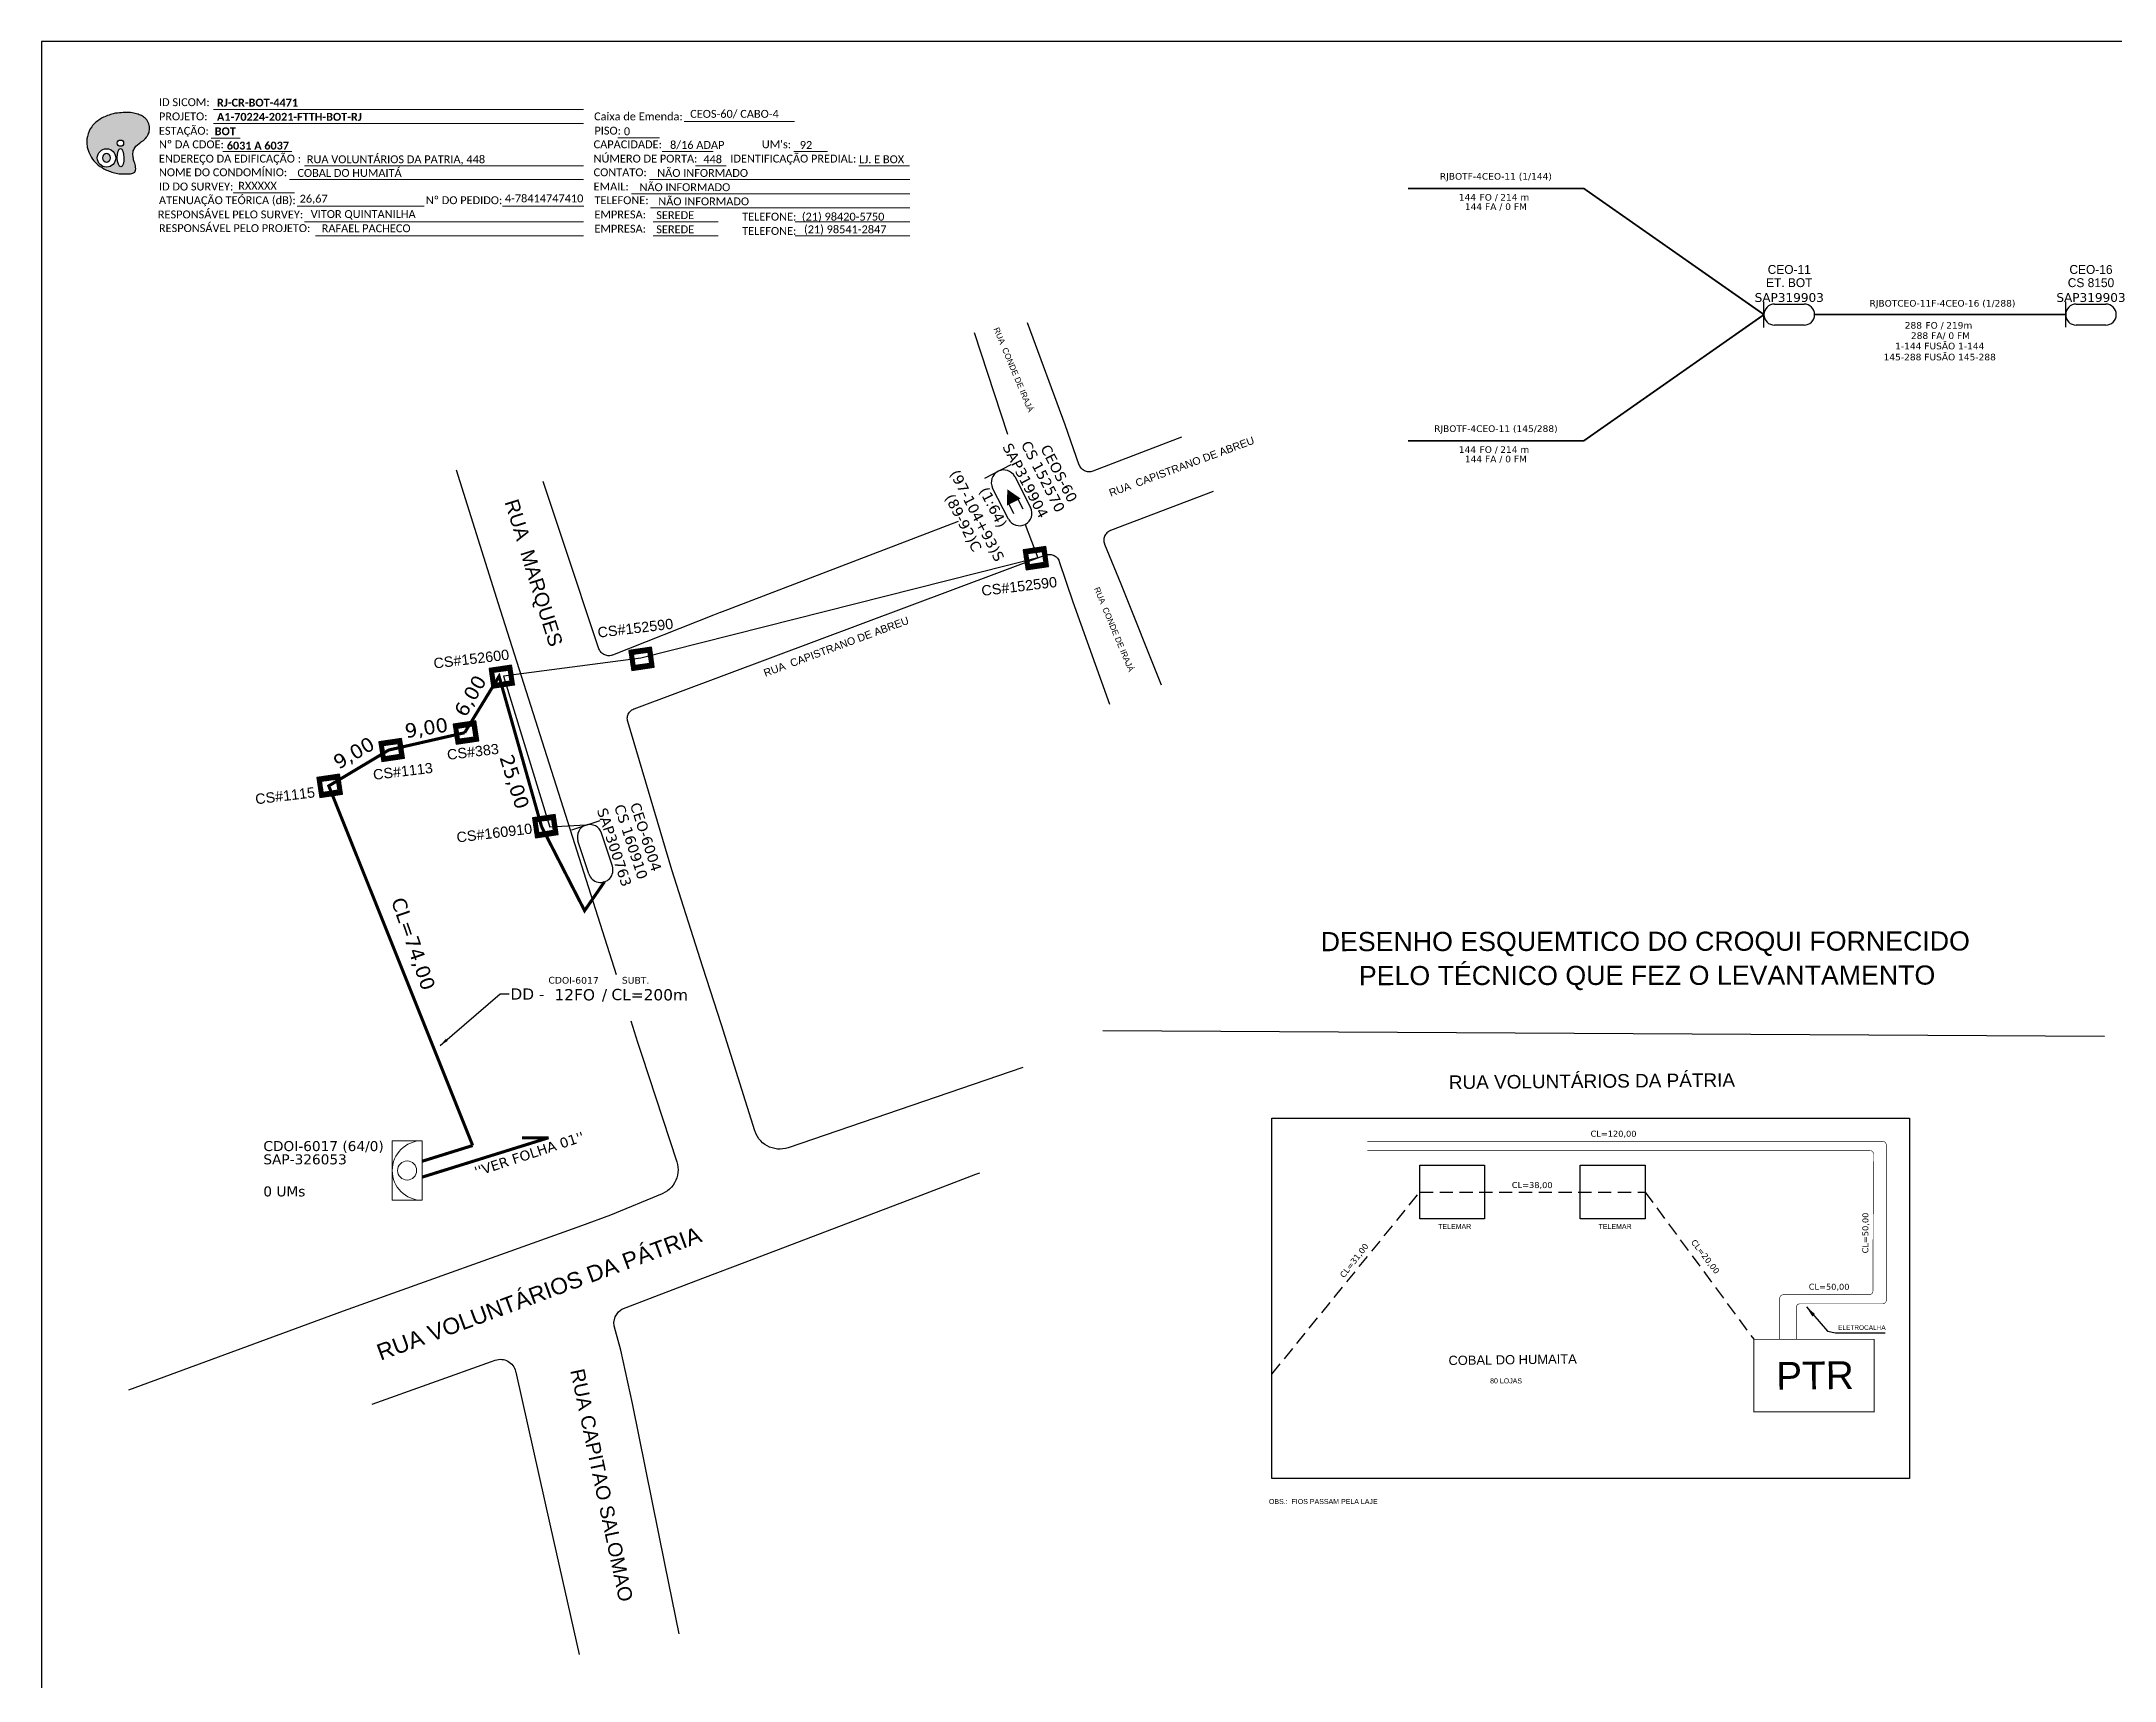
# Model space of a CAD drawing. Extents: x -4 to 1776, y 1 to 595.
# Drawn here: x -3.8 to 467.5, y 222.7 to 595.3 of the extents above; entities that cross this region are included whole.
import ezdxf
from ezdxf.enums import TextEntityAlignment as Align

# ---------------------------------------------------------------- set-up
doc = ezdxf.new("R2010")
doc.units = 0
for name, pattern in [('DASHED', [0.75, 0.5, -0.25]), ('DIVIDE', [1.25, 0.5, -0.25, 0, -0.25, 0, -0.25]), ('PHANTOM2', [1.25, 0.625, -0.125, 0.125, -0.125, 0.125, -0.125])]:
    doc.linetypes.add(name, pattern=pattern)
for name, color, linetype in [('10.1-Caixas Subterrâneas', 5, 'Continuous'), ('CAP a instalar', 1, 'Continuous'), ('CD a instalar', 1, 'Continuous'), ('CDO_INTERIOR', 1, 'Continuous'), ('CDO_PARDE', 1, 'Continuous'), ('celulas gpon', 7, 'Continuous'), ('CEO', 1, 'Continuous'), ('CEOS', 1, 'Continuous'), ('label_cabos', 7, 'Continuous'), ('Legenda', 1, 'Continuous'), ('QUADRA', 7, 'Continuous'), ('surveys legendas', 7, 'Continuous')]:
    doc.layers.add(name, color=color, linetype=linetype)
for name, color, linetype, lineweight in [('20.1-CDO_INTERIOR', 1, 'Continuous', 0), ('Segmento Logradouro Texto', 238, 'Continuous', 0), ('Texto_Cabos', 1, 'Continuous', 20)]:
    doc.layers.add(name, color=color, linetype=linetype, lineweight=lineweight)
doc.layers.add('DROP DE CLIENTE', color=140, linetype='Continuous', plot=False)
doc.layers.add('EXTRA', color=50, linetype='Continuous', plot=False)
doc.styles.add('ARIAL', font='arial.ttf')
doc.styles.add('DIGICADE', font='arial.ttf')
doc.styles.add('siredit', font='verdana.ttf')
doc.styles.add('Style-font000', font='font000.shx')
doc.styles.add('WMF-Calibri0', font='calibri.ttf')
doc.styles.add('WMF-Calibri1', font='calibrib.ttf')
doc.linetypes.add('FENCELINE1', pattern='A,0.25,-0.1,[133,ltypeshp.shx,S=0.1,R=0,X=-0.1,Y=0],-0.1,1', length=1.45)
doc.dimstyles.new('CC', dxfattribs={"dimtxt": 1, "dimasz": 2, "dimexe": 0.18, "dimexo": 0.0625, "dimgap": 0.09, "dimtad": 0, "dimdec": 0, "dimrnd": 1, "dimzin": 0, "dimdsep": 46, "dimtxsty": 'siredit', "dimblk": 'NONE', "dimcen": 0, "dimse1": 1, "dimse2": 1, "dimsd1": 1, "dimsd2": 1, "dimclrt": 7, "dimadec": 0, "dimazin": 0, "dimtfac": 1, "dimtdec": 0, "dimtofl": 0, "dimtmove": 0, "dimatfit": 3, "dimfxl": 0, "dimtolj": 1, "dimtzin": 0, "dimarcsym": 0})
doc.dimstyles.new('ISO-25', dxfattribs={"dimtxt": 2.5, "dimasz": 2.5, "dimexe": 1.25, "dimexo": 0.625, "dimtad": 1, "dimtxsty": 'Standard', "dimcen": 2.5, "dimadec": 0, "dimazin": 0, "dimtfac": 1, "dimtmove": 0, "dimatfit": 3, "dimfxl": 0, "dimarcsym": 0})

# ---------------------------------------------------------------- blocks, each defined once
blk = doc.blocks.new('OI')
h = blk.add_hatch(color=40)
edge = h.paths.add_edge_path()
edge.add_spline(control_points=[(4.35, -0.67), (3.92, -0.99), (3.26, -1.5), (2.81, -2.59), (2.9, -3.5), (3.06, -4.27), (3.31, -4.85), (3.37, -5.39), (3.4, -5.88), (3.2, -6.4), (2.54, -6.61), (1.65, -6.63), (0.55, -6.67), (-0.56, -6.42), (-1.61, -6.14), (-2.77, -5.61), (-3.92, -4.77), (-4.89, -3.7), (-5.34, -2.65), (-5.6, -1.94), (-5.85, -0.96), (-5.71, 0.47), (-5.1, 2.02), (-4.14, 3.02), (-3.3, 3.61), (-2.37, 4.16), (-1.36, 4.44), (-0.56, 4.7), (0.79, 4.85), (2.24, 4.97), (3.79, 4.57), (4.67, 4.21), (5.44, 3.65), (5.76, 2.99), (6.03, 2.21), (6.01, 1.46), (5.72, 0.64), (5.31, 0.08), (4.88, -0.38), (4.51, -0.55), (4.35, -0.67)], knot_values=[0, 0, 0, 0, 1.60434, 2.417191, 3.427595, 4.282808, 4.776746, 5.304182, 5.888771, 6.258406, 6.858137, 7.79129, 8.986195, 10.124242, 11.187857, 12.242908, 13.953784, 15.414161, 16.515391, 17.349188, 17.675853, 19.552021, 21.515531, 22.568638, 23.63245, 24.621084, 25.782718, 26.745347, 27.142653, 29.870543, 31.004649, 31.921532, 32.709589, 33.801391, 34.042471, 35.192333, 35.971461, 36.628871, 37.254359, 37.836911, 37.836911, 37.836911, 37.836911], degree=3, periodic=0)
h.paths.add_polyline_path([(1.13, -0.87, -1), (-0.04, -0.87, -1)], flags=16)
edge = h.paths.add_edge_path(flags=16)
edge.add_ellipse((0.56, -3.59), major_axis=(-0.02, 1.71), ratio=0.361305, start_angle=0, end_angle=360)
h.paths.add_polyline_path([(-0.36, -3.62, -1), (-3.8, -3.62, -1)], flags=16)
edge = h.paths.add_edge_path(flags=0)
edge.add_ellipse((-2.08, -3.62), major_axis=(0, 0.885), ratio=0.758294, start_angle=0, end_angle=360)
at = {"color": 40}
for centre, radius in [((-2.08, -3.62), 1.72), ((0.54, -0.87), 0.587)]:
    blk.add_circle(centre, radius, dxfattribs=at)
blk.add_ellipse((-2.08, -3.62), major_axis=(0, 0.885), ratio=0.758294, start_param=-3.141592653589792, end_param=3.141592653589792, dxfattribs=at)
blk.add_ellipse((0.56, -3.59), major_axis=(-0.02, 1.71), ratio=0.361305, dxfattribs=at)
at = {"color": 40, "start_tangent": (-0.800898, -0.598801), "end_tangent": (-0.800898, -0.598801)}
blk.add_spline([(4.35, -0.67), (3.2, -1.78), (2.9, -2.54), (2.92, -3.55), (3.12, -4.38), (3.28, -4.85), (3.37, -5.37), (3.35, -5.95), (3.2, -6.29), (2.66, -6.55), (1.73, -6.63), (0.54, -6.62), (-0.58, -6.41), (-1.6, -6.11), (-2.56, -5.67), (-3.95, -4.67), (-4.89, -3.56), (-5.37, -2.56), (-5.64, -1.78), (-5.72, -1.46), (-5.63, 0.42), (-4.84, 2.22), (-4.13, 2.99), (-3.27, 3.62), (-2.4, 4.09), (-1.3, 4.47), (-0.37, 4.72), (0.02, 4.77), (2.75, 4.8), (3.85, 4.53), (4.69, 4.16), (5.31, 3.68), (5.85, 2.73), (5.93, 2.5), (5.94, 1.35), (5.67, 0.62), (5.29, 0.08), (4.84, -0.36), (4.35, -0.67)], degree=3, dxfattribs=at)
blk = doc.blocks.new('_None')
blk = doc.blocks.new('LEGENDA DOS CABOS')
at = {"layer": 'label_cabos', "color": 0, "style": 'siredit'}
for tag, p in [('ID', (4.24, 1.63)), ('XX', (14.31, 1.67)), ('TIPO_CABO', (2.74, 0.52)), ('CABO', (6.16, 0.47)), ('/', (9.19, 0.47)), ('METROS', (14.36, 0.47))]:
    blk.add_attdef(tag, text='', height=1, rotation=359.69, dxfattribs=at).set_placement(p, align=Align.MIDDLE_CENTER)
blk = doc.blocks.new('*X8')
at = {"color": 0, "linetype": 'Continuous'}
for p, q in [((-1.25, 0.34099), (-0.49099, 1.1)), ((-1.25, 0.517767), (-0.667767, 1.1)), ((-1.25, 0.694544), (-0.844544, 1.1)), ((-1.25, 0.87132), (-1.02132, 1.1)), ((-1.25, 1.048097), (-1.198097, 1.1)), ((-1.25, 0.164214), (-0.8035, 0.610714)), ((-1.25, -0.012563), (-0.8035, 0.433937)), ((-1.25, -0.18934), (-0.8035, 0.25716)), ((-1.25, -0.366117), (-0.8035, 0.080383)), ((-0.789214, 0.625), (-0.314214, 1.1)), ((-0.612437, 0.625), (-0.137437, 1.1)), ((-0.43566, 0.625), (0.03934, 1.1)), ((-0.258883, 0.625), (0.216117, 1.1)), ((-0.082107, 0.625), (0.392893, 1.1)), ((0.09467, 0.625), (0.56967, 1.1)), ((0.271447, 0.625), (0.746447, 1.1)), ((0.448223, 0.625), (0.923223, 1.1)), ((0.625, 0.625), (1.1, 1.1)), ((0.801777, 0.625), (1.25, 1.073223)), ((0.8035, 0.449947), (1.25, 0.896447)), ((0.8035, 0.27317), (1.25, 0.71967)), ((0.8035, 0.096393), (1.25, 0.542893)), ((0.8035, -0.080383), (1.25, 0.366117)), ((0.8035, -0.25716), (1.25, 0.18934)), ((0.8035, -0.433937), (1.25, 0.012563)), ((-1.25, -0.542893), (-0.8035, -0.096393)), ((-1.25, -0.71967), (-0.8035, -0.27317)), ((-1.25, -0.896447), (-0.8035, -0.449947)), ((-1.25, -1.073223), (-0.801777, -0.625)), ((-1.1, -1.1), (-0.625, -0.625)), ((-0.923223, -1.1), (-0.448223, -0.625)), ((-0.746447, -1.1), (-0.271447, -0.625)), ((-0.56967, -1.1), (-0.09467, -0.625)), ((-0.392893, -1.1), (0.082107, -0.625)), ((-0.216117, -1.1), (0.258883, -0.625)), ((-0.03934, -1.1), (0.43566, -0.625)), ((0.137437, -1.1), (0.612437, -0.625)), ((0.314214, -1.1), (0.789214, -0.625)), ((0.49099, -1.1), (1.25, -0.34099)), ((0.667767, -1.1), (1.25, -0.517767)), ((0.8035, -0.610714), (1.25, -0.164214)), ((0.844544, -1.1), (1.25, -0.694544)), ((1.02132, -1.1), (1.25, -0.87132)), ((1.198097, -1.1), (1.25, -1.048097))]:
    blk.add_line(p, q, dxfattribs=at)
blk = doc.blocks.new('MANHOLE_MQ')
at = {"color": 0, "linetype": 'Continuous'}
for p, q in [((0.0000062, 0.0000057), (-0.0000063, 0.0000057)), ((-0.0000063, 0.0000057), (-0.0000063, -0.0000053)), ((-0.000004, 0.0000033), (0.000004, 0.0000033)), ((-0.000004, -0.0000029), (-0.000004, 0.0000033)), ((0.000004, 0.0000033), (0.000004, -0.0000029)), ((0.0000062, -0.0000053), (0.0000062, 0.0000057)), ((-0.0000063, -0.0000053), (0.0000062, -0.0000053)), ((0.000004, -0.0000029), (-0.000004, -0.0000029)), ((0.000004, -0.0000029), (0.000004, -0.0000029))]:
    blk.add_line(p, q, dxfattribs=at)
at = {"color": 0, "linetype": 'Continuous', "xscale": 5e-06, "yscale": 5e-06, "zscale": 1e-05}
blk.add_blockref('*X8', (0, 0.0000002), dxfattribs=at)
blk = doc.blocks.new('ceo')
at = {"layer": 'CEO', "color": 7}
for p, q in [((0.094, 0.094), (0.359, 0.094)), ((0.359, -0.094), (0.094, -0.094))]:
    blk.add_line(p, q, dxfattribs=at)
blk.add_lwpolyline([(0, -0.114), (0, 0.114)], dxfattribs=at)
for centre, start, end in [((0.094, 0), 90, 270), ((0.359, 0), 270, 90)]:
    blk.add_arc(centre, 0.0942, start, end, dxfattribs=at)
for tag, height, style, p in [('NOME?', 0.0798, 'Style-font000', (0.226, 0.404)), ('LOCAL?', 0.0798, 'Style-font000', (0.226, 0.286)), ('TIPO?', 0.0787, 'siredit', (0.226, 0.153))]:
    blk.add_attdef(tag, text='', height=height, dxfattribs=dict(at, style=style)).set_placement(p, align=Align.MIDDLE_CENTER)
at = {"layer": 'CEO', "color": 7, "style": 'siredit', "flags": 1}
blk.add_attdef('ID', text='', height=0.0472, dxfattribs=at).set_placement((0.226, 0.483), align=Align.MIDDLE_CENTER)
at = {"layer": 'CEO', "color": 7, "style": 'Style-font000', "flags": 1}
blk.add_attdef('FIBRAS_RESERVA', text='', height=0.0798, dxfattribs=at).set_placement((0.226, -0.156), align=Align.TOP_CENTER)
blk = doc.blocks.new('Cabos_2')
at = {"layer": 'Texto_Cabos', "color": 7, "style": 'siredit'}
blk.add_text('FO /', height=1.5, dxfattribs=at).set_placement((0.44, -2), align=Align.MIDDLE_RIGHT)
for tag, p in [('N_CABOS', (0, 2.76)), ('FA/FM', (0, -4.14))]:
    blk.add_attdef(tag, text='', height=1.5, dxfattribs=at).set_placement(p, align=Align.MIDDLE_CENTER)
blk.add_attdef('FIBRAS', text='', height=1.5, dxfattribs=at).set_placement((-4.5, -2), align=Align.MIDDLE_RIGHT)
blk.add_attdef('METROS', text='', height=1.5, dxfattribs=at).set_placement((1, -2), align=Align.MIDDLE_LEFT)
blk.add_attdef('FUSÃO_001', (-0.47, -7.43), '', height=1.5, dxfattribs=at)

msp = doc.modelspace()

# ---------------------------------------------------------------- linework, layer by layer
for p, q in [((837.17, 595.26), (-3.83, 595.26)), ((-3.83, 595.26), (-3.83, 1.26))]:
    msp.add_line(p, q)
at = {"color": 7, "lineweight": 0}
for points in [[(35.28, 579.81), (119.43, 579.81)], [(35.28, 576.58), (119.43, 576.58)], [(142.27, 577.07), (167.4, 577.07)], [(34.76, 573.3), (41.31, 573.3)], [(127.22, 573.34), (136.71, 573.34)], [(37.42, 570.23), (53.09, 570.23)], [(55.99, 566.99), (119.43, 566.99)], [(137.27, 570.23), (148.89, 570.23)], [(144.86, 566.99), (151.8, 566.99)], [(167.22, 570.23), (174.88, 570.23)], [(182.03, 566.99), (193.54, 566.99)], [(52.58, 563.88), (119.43, 563.88)], [(134.39, 563.88), (193.56, 563.88)], [(39.74, 560.82), (53.69, 560.82)], [(54.28, 557.85), (83.14, 557.85)], [(101.02, 557.85), (119.45, 557.85)], [(130.35, 560.64), (193.56, 560.64)], [(134.64, 557.41), (193.56, 557.41)], [(55.99, 554.29), (119.43, 554.29)], [(135.24, 554.29), (150.04, 554.29)], [(167.49, 554.29), (193.56, 554.29)], [(58.48, 551.06), (119.43, 551.06)], [(135.24, 551.06), (150.04, 551.06)], [(167.52, 551.06), (193.56, 551.06)]]:
    msp.add_lwpolyline(points, dxfattribs=at)
at = {"linetype": 'DASHED', "ltscale": 6, "const_width": 0.127}
for points in [[(415.6, 335.11), (415.6, 344.4, 0.414214), (414.75, 345.24), (297.62, 345.24)], [(412.55, 311.95), (412.68, 342.33, 0.414214), (411.84, 343.18), (297.62, 343.18)], [(391.36, 300.25), (391.36, 309.54, -0.414214), (392.2, 310.39), (411.71, 310.39, 0.414214), (412.55, 311.23), (412.55, 312.66)]]:
    msp.add_lwpolyline(points, format="xyb", dxfattribs=at)
at = {"linetype": 'DASHED', "ltscale": 6}
msp.add_lwpolyline([(395.13, 300.25, 0.127, 0.127, 0), (395.13, 307.48, 0.127, 0.127, -0.414214), (395.97, 308.32, 0.127, 0.127, 0), (414.75, 308.32, 0.127, 0.127, 0.414214), (415.6, 309.17, 0.127, 0.127, 0), (415.6, 335.11, 0, 0, 0)], format="xyseb", dxfattribs=at)
msp.add_lwpolyline([(275.9, 292.33), (309.57, 333.73), (360.74, 333.73), (385.46, 300.25)], dxfattribs=at)
at = {"color": 7, "linetype": 'PHANTOM2', "ltscale": 8, "const_width": 0.211}
msp.add_lwpolyline([(385.46, 300.25), (412.83, 300.25), (412.83, 283.79), (385.46, 283.79)], close=True, dxfattribs=at)
at = {"layer": '20.1-CDO_INTERIOR', "color": 5, "lineweight": 18}
msp.add_lwpolyline([(75.92, 345.39), (75.91, 331.85), (82.69, 331.85), (82.69, 345.39)], close=True, dxfattribs=at)
msp.add_circle((79.3, 338.62), 2.17, dxfattribs=at)
msp.add_arc((82.69, 338.62), 6.77, 89.9724, 269.9724, dxfattribs=at)
at = {"layer": 'CAP a instalar', "color": 5, "linetype": 'Continuous', "ltscale": 5}
for p, q in [((219.85, 485.49), (222.7, 477.86)), ((222.7, 477.86), (132.47, 455.05)), ((132.47, 455.05), (101.23, 450.98)), ((101.23, 450.98), (111.75, 416.63)), ((119.92, 417.12), (111.75, 416.63))]:
    msp.add_line(p, q, dxfattribs=at)
at = {"layer": 'CAP a instalar', "color": 7, "linetype": 'Continuous', "ltscale": 5}
msp.add_line((111.75, 416.63), (111.75, 416.63), dxfattribs=at)
at = {"layer": 'CAP a instalar', "color": 5, "linetype": 'FENCELINE1', "ltscale": 7, "const_width": 0.702}
for points in [[(109.86, 416.8), (100.21, 450.96), (92.38, 438.13)], [(92.38, 438.13), (75.15, 434.2), (61.49, 426.04), (94.21, 344.3)], [(124.16, 404.23), (119.65, 397.68), (109.86, 416.8), (109.86, 416.8)], [(94.21, 344.3), (82.69, 340.71)]]:
    msp.add_lwpolyline(points, dxfattribs=at)
at = {"layer": 'CAP a instalar', "color": 1, "linetype": 'FENCELINE1', "ltscale": 7, "const_width": 0.702}
for points in [[(82.69, 337.1), (111.47, 346.07)], [(111.47, 346.07), (105.4, 346.05)]]:
    msp.add_lwpolyline(points, dxfattribs=at)
at = {"layer": 'CD a instalar', "color": 0, "linetype": 'Continuous', "const_width": 0.4}
for points in [[(387.79, 533.17), (346.83, 561.84), (306.83, 561.84)], [(387.79, 533.17), (346.83, 504.49), (306.83, 504.49)], [(399.29, 533.17), (456.38, 533.17)]]:
    msp.add_lwpolyline(points, dxfattribs=at)
at = {"layer": 'CEO', "color": 0}
for p, q in [((458.77, 535.56), (465.48, 535.56)), ((465.48, 530.77), (458.77, 530.77))]:
    msp.add_line(p, q, dxfattribs=at)
at = {"layer": 'CEO', "color": 5}
for p, q in [((125.97, 407.79), (123.51, 415.32)), ((120.6, 406.04), (118.14, 413.57))]:
    msp.add_line(p, q, dxfattribs=at)
at = {"layer": 'CEO', "color": 0}
msp.add_lwpolyline([(456.38, 530.28), (456.38, 536.05)], dxfattribs=at)
at = {"layer": 'CEO', "color": 5}
msp.add_lwpolyline([(116.72, 416.07), (123.19, 418.19)], dxfattribs=at)
at = {"layer": 'CEO', "color": 0}
for centre, start, end in [((458.77, 533.17), 90, 270), ((465.48, 533.17), 270, 90)]:
    msp.add_arc(centre, 2.39, start, end, dxfattribs=at)
at = {"layer": 'CEO', "color": 5}
for centre, start, end in [((120.83, 414.44), 18.0785, 198.0785), ((123.29, 406.91), 198.0785, 18.0785)]:
    msp.add_arc(centre, 2.82, start, end, dxfattribs=at)
at = {"layer": 'CEOS', "color": 5}
for p, q in [((217.44, 496.34), (221.06, 489.29)), ((216.04, 486.71), (212.42, 493.75))]:
    msp.add_line(p, q, dxfattribs=at)
for points in [[(210.61, 496), (216.66, 499.11)], [(218.17, 491.2), (219.27, 489.06)], [(216.08, 490.13), (217.18, 487.99)]]:
    msp.add_lwpolyline(points, dxfattribs=at)
msp.add_lwpolyline([(215.74, 493.47, 0, 3.49, 0), (217.24, 490.56, 3.49, 3.49, 0)], format="xyseb", dxfattribs=at)
for centre, start, end in [((214.93, 495.04), 27.2318, 207.2318), ((218.55, 488), 207.2318, 27.2318)]:
    msp.add_arc(centre, 2.82, start, end, dxfattribs=at)
at = {"layer": 'DROP DE CLIENTE', "color": 7}
msp.add_lwpolyline([(237.51, 370.48), (465.2, 369.17)], dxfattribs=at)
msp.add_lwpolyline([(420.9, 268.6), (275.9, 268.6), (275.9, 350.49), (420.9, 350.49)], close=True, dxfattribs=at)
at = {"layer": 'DROP DE CLIENTE', "color": 5}
for points in [[(309.57, 339.81), (324.27, 339.81), (324.27, 327.64), (309.57, 327.64)], [(346.03, 339.81), (360.74, 339.81), (360.74, 327.64), (346.03, 327.64)]]:
    msp.add_lwpolyline(points, close=True, dxfattribs=at)
at = {"layer": 'QUADRA', "color": 4}
for p, q in [((208.24, 529.07), (215.81, 506.03)), ((114.9, 481.14), (110.2, 495.22)), ((204.57, 486.18), (150.52, 465.45)), ((122.92, 457.23), (114.9, 481.14)), ((148.92, 464.82), (126.02, 455.78)), ((150.5, 465.45), (148.92, 464.82)), ((150.52, 465.45), (150.5, 465.45)), ((123.02, 457), (122.92, 457.23)), ((123.12, 456.78), (123.02, 457)), ((123.26, 456.57), (123.12, 456.78)), ((123.42, 456.38), (123.26, 456.57)), ((123.59, 456.21), (123.42, 456.38)), ((123.79, 456.05), (123.59, 456.21)), ((124, 455.92), (123.79, 456.05)), ((124.22, 455.82), (124, 455.92)), ((124.46, 455.73), (124.22, 455.82)), ((124.69, 455.66), (124.46, 455.73)), ((124.94, 455.63), (124.69, 455.66)), ((125.18, 455.62), (124.94, 455.63)), ((125.42, 455.64), (125.18, 455.62)), ((125.67, 455.68), (125.42, 455.64)), ((125.91, 455.75), (125.67, 455.68)), ((126.02, 455.78), (125.91, 455.75))]:
    msp.add_line(p, q, dxfattribs=at)
for points in [[(255.32, 505.35), (235.19, 497.56), (234.95, 497.49), (234.72, 497.44), (234.47, 497.41), (234.22, 497.41), (233.97, 497.43), (233.74, 497.49), (233.5, 497.55), (233.27, 497.66), (233.06, 497.79), (232.86, 497.93), (232.68, 498.09), (232.51, 498.28), (232.37, 498.47), (232.23, 498.69), (232.14, 498.92), (232.11, 498.98), (228.89, 508.13), (220.33, 531.33)], [(90.48, 497.88), (100, 467.5), (126.8, 383.17)], [(262.55, 492.96), (239.21, 484.08), (238.99, 483.97), (238.78, 483.85), (238.58, 483.71), (238.39, 483.54), (238.22, 483.36), (238.08, 483.16), (237.95, 482.95), (237.85, 482.73), (237.78, 482.49), (237.72, 482.25), (237.7, 482.01), (237.7, 481.76), (237.73, 481.51), (237.77, 481.27), (237.85, 481.03), (237.87, 480.97), (241.6, 472.01), (250.76, 449.04)], [(146.56, 384.86), (139.51, 406.95), (129.46, 440.68), (129.4, 440.91), (129.38, 441.16), (129.36, 441.41), (129.39, 441.66), (129.42, 441.89), (129.49, 442.13), (129.59, 442.36), (129.71, 442.58), (129.85, 442.79), (130.01, 442.97), (130.19, 443.14), (130.38, 443.3), (130.59, 443.43), (130.82, 443.53), (130.9, 443.56), (224.51, 478.53), (224.75, 478.6), (224.98, 478.65), (225.23, 478.67), (225.48, 478.67), (225.73, 478.65), (225.96, 478.59), (226.2, 478.52), (226.42, 478.41), (226.63, 478.28), (226.84, 478.14), (227.01, 477.98), (227.18, 477.79), (227.32, 477.59), (227.45, 477.38), (227.54, 477.14), (227.57, 477.08), (230.68, 467.89), (238.98, 444.59)], [(150.75, 371.72), (146.56, 384.86)], [(130.14, 372.65), (131.69, 367.79), (132.59, 365.03), (140.61, 340.62), (140.76, 340.02), (140.87, 339.41), (140.91, 338.79), (140.87, 338.18), (140.78, 337.57), (140.62, 336.98), (140.4, 336.4), (140.11, 335.84), (139.78, 335.32), (139.39, 334.84), (138.96, 334.4), (138.49, 334.01), (137.97, 333.67), (137.41, 333.39), (137.27, 333.33), (125.52, 328.43), (118.92, 326.04)], [(219.25, 362.01), (165.92, 343.8), (165.32, 343.63), (164.72, 343.52), (164.1, 343.48), (163.48, 343.5), (162.88, 343.6), (162.28, 343.75), (161.7, 343.96), (161.14, 344.23), (160.61, 344.56), (160.13, 344.94), (159.69, 345.37), (159.29, 345.85), (158.95, 346.36), (158.66, 346.9), (158.43, 347.48), (158.39, 347.6), (150.75, 371.72)], [(141.15, 233.31), (138, 248.93), (130.53, 285.67), (127.88, 297.77), (126.64, 302.14), (126.41, 303.28), (126.32, 304.1), (126.59, 305.39), (127.37, 306.5), (128.1, 307.12), (135.65, 309.95), (146.52, 314.13), (156.17, 317.8), (170.1, 323.11), (183.82, 328.29), (195.15, 332.63), (208.61, 337.77), (209.49, 338.1)], [(118.92, 326.04), (64.74, 306.61)], [(64.74, 306.61), (15.93, 288.69)], [(71.35, 285.54), (98.5, 295.22), (99.35, 295.52), (99.7, 295.62), (100.07, 295.68), (100.43, 295.71), (100.81, 295.69), (101.18, 295.65), (101.53, 295.55), (101.88, 295.43), (102.21, 295.27), (102.53, 295.07), (102.82, 294.84), (103.09, 294.59), (103.32, 294.3), (103.54, 294), (103.71, 293.66), (103.84, 293.32), (103.95, 292.97), (103.95, 292.96), (104, 292.77), (111.91, 257.52), (118.41, 228.62)]]:
    msp.add_lwpolyline(points, dxfattribs=at)

# ---------------------------------------------------------------- block references
at = {"color": 7, "xscale": 1.213923925163967, "yscale": 1.213923925163967, "zscale": 1.213923925163967, "rotation": 0.1532896023949059}
msp.add_blockref('OI', (13.47, 573.2), dxfattribs=at)
at = {"layer": '10.1-Caixas Subterrâneas', "color": 30, "xscale": 415851.8675817341, "yscale": 415851.8675817341, "zscale": 415851.8675817341, "rotation": 188.4203715481282}
for p in [(222.21, 477.91), (132.56, 455), (100.8, 450.95), (92.63, 438.25), (75.73, 434.28), (61.67, 426.15), (110.67, 416.99)]:
    msp.add_blockref('MANHOLE_MQ', p, dxfattribs=at)
at = {"layer": 'CDO_PARDE', "color": 0, "linetype": 'DIVIDE'}
ref = msp.add_blockref('Cabos_2', (326.83, 561.84), dxfattribs=at)
ref.add_attrib('N_CABOS', 'RJBOTF-4CEO-11 (1/144)', dxfattribs={"layer": 'Texto_Cabos', "color": 7, "height": 1.5, "style": 'siredit'}).set_placement((326.83, 564.6), align=Align.MIDDLE_CENTER)
ref.add_attrib('FA/FM', '144 FA / 0 FM', dxfattribs={"layer": 'Texto_Cabos', "color": 7, "height": 1.5, "style": 'siredit'}).set_placement((326.83, 557.71), align=Align.MIDDLE_CENTER)
ref.add_attrib('FIBRAS', '144', dxfattribs={"layer": 'Texto_Cabos', "color": 7, "height": 1.5, "style": 'siredit'}).set_placement((322.33, 559.84), align=Align.MIDDLE_RIGHT)
ref.add_attrib('METROS', '214 m', dxfattribs={"layer": 'Texto_Cabos', "color": 7, "height": 1.5, "style": 'siredit'}).set_placement((327.83, 559.84), align=Align.MIDDLE_LEFT)
ref = msp.add_blockref('Cabos_2', (326.83, 504.49), dxfattribs=at)
ref.add_attrib('N_CABOS', 'RJBOTF-4CEO-11 (145/288)', dxfattribs={"layer": 'Texto_Cabos', "color": 7, "height": 1.5, "style": 'siredit'}).set_placement((326.83, 507.25), align=Align.MIDDLE_CENTER)
ref.add_attrib('FA/FM', '144 FA / 0 FM', dxfattribs={"layer": 'Texto_Cabos', "color": 7, "height": 1.5, "style": 'siredit'}).set_placement((326.83, 500.35), align=Align.MIDDLE_CENTER)
ref.add_attrib('FIBRAS', '144', dxfattribs={"layer": 'Texto_Cabos', "color": 7, "height": 1.5, "style": 'siredit'}).set_placement((322.33, 502.49), align=Align.MIDDLE_RIGHT)
ref.add_attrib('METROS', '214 m', dxfattribs={"layer": 'Texto_Cabos', "color": 7, "height": 1.5, "style": 'siredit'}).set_placement((327.83, 502.49), align=Align.MIDDLE_LEFT)
at = {"layer": 'CEO', "color": 0, "xscale": 25.39999999999998, "yscale": 25.40000000000001, "zscale": 25.4}
msp.add_blockref('ceo', (387.79, 533.17), dxfattribs=at).add_auto_attribs({'NOME?': 'CEO-11', 'LOCAL?': 'ET. BOT', 'TIPO?': 'SAP319903'})
at = {"layer": 'label_cabos', "color": 0}
ref = msp.add_blockref('LEGENDA DOS CABOS', (102.47, 378.75), dxfattribs=dict(at, xscale=3.187282480928615, yscale=3.187282480928618, zscale=3.187282480928618))
ref.add_attrib('ID', 'CDOI-6017', dxfattribs={"layer": 'EXTRA', "height": 1.53, "rotation": 359.69, "style": 'siredit'}).set_placement((117.14, 381.85), align=Align.MIDDLE_CENTER)
ref.add_attrib('CABO', '12FO', dxfattribs={"layer": 'Legenda', "color": 7, "height": 2.55, "rotation": 359.69, "style": 'siredit'}).set_placement((117.41, 378.58), align=Align.MIDDLE_CENTER)
ref.add_attrib('METROS', 'CL=200m', dxfattribs={"layer": 'Legenda', "color": 7, "height": 2.55, "rotation": 359.69, "style": 'siredit'}).set_placement((134.45, 378.58), align=Align.MIDDLE_CENTER)
ref.add_attrib('XX', 'SUBT.', dxfattribs={"layer": 'EXTRA', "height": 1.53, "rotation": 359.69, "style": 'siredit'}).set_placement((131.25, 381.85), align=Align.MIDDLE_CENTER)
ref.add_attrib('/', '/', dxfattribs={"layer": 'Legenda', "color": 7, "height": 2.55, "rotation": 359.69, "style": 'siredit'}).set_placement((124.17, 378.58), align=Align.MIDDLE_CENTER)
ref.add_attrib('TIPO_CABO', 'DD -', dxfattribs={"layer": 'Legenda', "color": 7, "height": 2.55, "rotation": 359.69, "style": 'siredit'}).set_placement((106.66, 378.73), align=Align.MIDDLE_CENTER)

# ---------------------------------------------------------------- texts
at = {"color": 7, "lineweight": 0, "style": 'WMF-Calibri0'}
for s, height, p in [('ID SICOM:', 1.793, (22.88, 580.56)), ('PROJETO:', 1.793, (22.88, 577.33)), ('ESTAÇÃO:', 1.793, (22.88, 574.05)), ('Caixa de Emenda:', 1.7927, (121.81, 577.33)), ('PISO:', 1.793, (121.88, 574.09)), ('Nº DA CDOE:', 1.7927, (22.88, 570.98)), ('CAPACIDADE:', 1.7927, (121.7, 570.98)), ("UM's:", 1.793, (159.95, 570.98)), ('ENDEREÇO DA EDIFICAÇÃO :', 1.7927, (22.88, 567.74)), ('NOME DO CONDOMÍNIO:', 1.7927, (22.88, 564.63)), ('CONTATO:', 1.793, (121.7, 564.63)), ('NÚMERO DE PORTA:', 1.7927, (121.7, 567.74)), ('IDENTIFICAÇÃO PREDIAL:', 1.7927, (152.78, 567.74)), ('ID DO SURVEY:', 1.7927, (22.88, 561.39)), ('EMAIL:', 1.793, (121.7, 561.39)), ('RESPONSÁVEL PELO SURVEY:', 1.7927, (22.63, 555.04)), ('ATENUAÇÃO TEÓRICA (dB):', 1.7927, (22.88, 558.28)), ('Nº DO PEDIDO:', 1.7927, (83.56, 558.28)), ('TELEFONE:', 1.793, (121.88, 558.28)), ('EMPRESA:', 1.793, (121.88, 555.04)), ('TELEFONE:  (21) 98420-5750', 1.7927, (155.47, 554.54)), ('RESPONSÁVEL PELO PROJETO:', 1.7927, (22.88, 551.93)), ('EMPRESA:', 1.793, (121.88, 551.8)), ('TELEFONE:', 1.793, (155.47, 551.3))]:
    msp.add_text(s, height=height, dxfattribs=at).set_placement(p)
at = {"color": 7}
for s, height, style, p in [('RJ-CR-BOT-4471', 1.7927, 'WMF-Calibri1', (36.07, 580.46)), ('CEOS-60/ CABO-4', 1.7927, 'WMF-Calibri0', (143.66, 577.91)), ('BOT', 1.793, 'WMF-Calibri1', (35.56, 573.95)), ('A1-70224-2021-FTTH-BOT-RJ', 1.7927, 'WMF-Calibri1', (36.07, 577.23)), ('0', 1.79, 'WMF-Calibri0', (128.58, 573.94)), (' 8/16 ADAP', 1.793, 'WMF-Calibri0', (138.45, 570.85)), ('92', 1.793, 'WMF-Calibri0', (168.57, 570.83)), ('COBAL DO HUMAITÁ', 1.7927, 'WMF-Calibri0', (54.36, 564.48)), ('RUA VOLUNTÁRIOS DA PATRIA, 448', 1.7927, 'WMF-Calibri0', (56.5, 567.58)), ('NÃO INFORMADO', 1.7927, 'WMF-Calibri0', (136.17, 564.48)), ('448', 1.793, 'WMF-Calibri0', (146.64, 567.59)), ('LJ. E BOX', 1.793, 'WMF-Calibri0', (182.08, 567.59)), ('RXXXXX', 1.793, 'WMF-Calibri0', (40.9, 561.56)), ('NÃO INFORMADO', 1.7927, 'WMF-Calibri0', (132.13, 561.24)), ('26,67', 1.793, 'WMF-Calibri0', (54.87, 558.62)), ('VITOR QUINTANILHA', 1.7927, 'WMF-Calibri0', (57.39, 555.13)), ('4-78414747410', 1.7927, 'WMF-Calibri0', (101.52, 558.69)), ('SEREDE', 1.793, 'WMF-Calibri0', (135.95, 554.89)), ('NÃO INFORMADO', 1.7927, 'WMF-Calibri0', (136.41, 558.01)), ('RAFAEL PACHECO', 1.7927, 'WMF-Calibri0', (59.88, 551.9)), ('SEREDE', 1.793, 'WMF-Calibri0', (135.95, 551.66)), ('(21) 98541-2847', 1.7927, 'WMF-Calibri0', (169.53, 551.66))]:
    msp.add_text(s, height=height, dxfattribs=dict(at, style=style)).set_placement(p)
at = {"color": 7, "style": 'WMF-Calibri1'}
msp.add_text('6031 A 6037', height=1.7927, dxfattribs=at).set_placement((45.38, 570.69), align=Align.CENTER)
at = {"color": 0, "insert": (404.64, 302.37), "char_height": 1.0553, "attachment_point": 7, "style": 'ARIAL'}
msp.add_mtext('ELETROCALHA\\P', dxfattribs=at)
at = {"layer": '10.1-Caixas Subterrâneas', "color": 30, "style": 'ARIAL'}
for s, p in [('CS#152590', (210.01, 469.21)), ('CS#152590', (122.75, 459.72)), ('CS#152600', (85.45, 452.71)), ('CS#383', (88.53, 431.94)), ('CS#1113', (71.71, 427.4)), ('CS#1115', (44.92, 421.84)), ('CS#160910', (90.68, 413.16))]:
    msp.add_text(s, height=2.343, rotation=6.8605, dxfattribs=at).set_placement(p)
at = {"layer": 'CDO_INTERIOR', "color": 5, "linetype": 'Continuous', "style": 'siredit'}
for s, height, p in [('CDOI-6017 (64/0)', 2.2673, (46.62, 344.18)), ('SAP-326053', 2.267, (46.62, 341.16)), ('0 UMs', 2.267, (46.61, 333.87))]:
    msp.add_text(s, height=height, rotation=359.9724, dxfattribs=at).set_placement(p, align=Align.MIDDLE_LEFT)
at = {"layer": 'CDO_INTERIOR', "color": 1, "linetype": 'Continuous', "style": 'siredit'}
msp.add_text("''VER FOLHA 01''", height=2.2673, rotation=18.2881, dxfattribs=at).set_placement((94.71, 338.28), align=Align.MIDDLE_LEFT)
at = {"layer": 'celulas gpon', "color": 3, "style": 'siredit'}
for s, height, rotation, p in [('6,00', 3.226, 60.2927, (92.6, 441.45)), ('9,00', 3.226, 8.9867, (79.06, 436.9)), ('9,00', 3.226, 29.9741, (63.72, 429.71)), ('25,00', 3.226, 287.8026, (100.25, 432.53)), ('CL=74,00', 3.226, 289.074, (75.62, 400)), ('CL=120,00', 1.362, 359.7621, (348.35, 346.32)), ('CL=38,00', 1.362, 359.7621, (330.46, 334.65)), ('CL=50,00', 1.362, 89.7621, (411.49, 319.78)), ('CL=50,00', 1.362, 359.7621, (397.96, 311.53))]:
    msp.add_text(s, height=height, rotation=rotation, dxfattribs=at).set_placement(p)
at = {"layer": 'celulas gpon', "style": 'siredit'}
for s, rotation, p in [('CL=31,00', 52.1685, (292.3, 314.09)), ('CL=20,00', 307.594, (371.11, 322.3))]:
    msp.add_text(s, height=1.362, rotation=rotation, dxfattribs=at).set_placement(p)
at = {"layer": 'CEO', "color": 0, "linetype": 'Continuous'}
for s, height, style, p in [('CEO-16', 2.028, 'Style-font000', (462.13, 543.43)), ('SAP319903', 2, 'siredit', (462.13, 537.06)), ('CS 8150', 2.028, 'Style-font000', (462.13, 540.43))]:
    msp.add_text(s, height=height, dxfattribs=dict(at, style=style)).set_placement(p, align=Align.MIDDLE_CENTER)
at = {"layer": 'CEO', "color": 5, "linetype": 'Continuous', "style": 'siredit'}
for s, p in [('SAP300763', (126.43, 412.11)), ('CS 160910', (130.21, 413.34)), ('CEO-6004', (133.58, 414.44))]:
    msp.add_text(s, height=2.36, rotation=288.0785, dxfattribs=at).set_placement(p, align=Align.MIDDLE_CENTER)
at = {"layer": 'CEOS', "color": 7, "linetype": 'Continuous', "style": 'siredit'}
for s, height, p in [('CS 152570  ', 2.3601, (224.37, 495.45)), ('SAP319904    ', 2.3601, (220.83, 493.62)), ('CEOS-60', 2.36, (227.51, 497.07)), ('(89-92)C', 2.36, (205.77, 485.87)), ('(1:64)', 2.36, (212.57, 489.38))]:
    msp.add_text(s, height=height, rotation=297.2318, dxfattribs=at).set_placement(p, align=Align.MIDDLE_CENTER)
at = {"layer": 'CEOS', "color": 1, "linetype": 'Continuous', "style": 'siredit'}
msp.add_text('(97-104+93)S', height=2.3601, rotation=297.2318, dxfattribs=at).set_placement((208.91, 487.49), align=Align.MIDDLE_CENTER)
at = {"layer": 'Segmento Logradouro Texto', "color": 5, "linetype": 'Continuous', "style": 'DIGICADE'}
for s, height, rotation, p in [('RUA  CONDE DE IRAJÁ', 1.336, 292.6935, (212.6, 529.92)), ('RUA  CAPISTRANO DE ABREU', 1.7212, 20.3144, (239.27, 491.76)), ('RUA  MARQUES', 3.219, 287.2228, (101.43, 490.59)), ('RUA  CONDE DE IRAJÁ', 1.336, 292.6935, (235.43, 470.89)), ('RUA  CAPISTRANO DE ABREU', 1.7212, 20.3144, (160.74, 450.82)), ('RUA VOLUNTÁRIOS DA PÁTRIA', 3.0815, 0.4769, (316.15, 357.13)), ('RUA VOLUNTÁRIOS DA PÁTRIA', 3.7028, 20.3144, (73.27, 295.37)), ('RUA CAPITAO SALOMAO', 3.219, 281.9626, (116.37, 293.16))]:
    msp.add_text(s, height=height, rotation=rotation, dxfattribs=at).set_placement(p)
at = {"layer": 'Segmento Logradouro Texto', "color": 7, "linetype": 'Continuous', "style": 'DIGICADE'}
for s, p in [('DESENHO ESQUEMTICO DO CROQUI FORNECIDO  ', (287, 388.47)), ('PELO TÉCNICO QUE FEZ O LEVANTAMENTO', (295.68, 380.74))]:
    msp.add_text(s, height=4.3521, rotation=0.0591, dxfattribs=at).set_placement(p)
at = {"layer": 'surveys legendas', "color": 0, "style": 'ARIAL'}
for s, height, p in [('TELEMAR', 1.14, (313.71, 325.33)), ('TELEMAR', 1.14, (350.18, 325.33)), ('80 LOJAS', 1.14, (325.52, 290.23)), ('OBS.:  FIOS PASSAM PELA LAJE', 1.1402, (275.25, 262.81))]:
    msp.add_text(s, height=height, dxfattribs=at).set_placement(p)
for s, height, p in [('COBAL DO HUMAITA', 2.0991, (316.07, 294.39)), ('PTR', 6.315, (390.6, 288.76))]:
    msp.add_text(s, height=height, rotation=0.7039, dxfattribs=at).set_placement(p)
at = {"layer": 'Texto_Cabos', "color": 0, "linetype": 'Continuous', "style": 'siredit'}
for s, p in [('RJBOTCEO-11F-4CEO-16 (1/288)', (428.36, 535.74)), ('288 FA/ 0 FM', (427.91, 528.39))]:
    msp.add_text(s, height=1.5, dxfattribs=at).set_placement(p, align=Align.MIDDLE_CENTER)
msp.add_text('288', height=1.5, dxfattribs=at).set_placement((423.71, 530.72), align=Align.MIDDLE_RIGHT)
at = {"layer": 'Texto_Cabos', "color": 0, "style": 'siredit'}
msp.add_text('FO /', height=1.5, dxfattribs=at).set_placement((428.64, 530.72), align=Align.MIDDLE_RIGHT)
at = {"layer": 'Texto_Cabos', "color": 0, "linetype": 'Continuous', "style": 'siredit'}
msp.add_text('219m', height=1.5, dxfattribs=at).set_placement((429.21, 530.72), align=Align.MIDDLE_LEFT)
at = {"layer": 'Texto_Cabos', "color": 0, "insert": (427.74, 524.76), "char_height": 1.5, "attachment_point": 5, "style": 'siredit'}
msp.add_mtext('1-144 FUSÃO 1-144\\P145-288 FUSÃO 145-288', dxfattribs=at)

# ---------------------------------------------------------------- leaders
at = {"color": 0, "annotation_type": 0, "has_hookline": 1, "hookline_direction": 0, "text_width": 10.7}
msp.add_leader([(397.44, 307.62), (402.2, 302.1), (404.01, 301.74)], dimstyle='ISO-25', dxfattribs=at)
at = {"layer": 'label_cabos'}
msp.add_leader([(86.8, 367.01), (100.47, 378.75), (102.47, 378.75)], dimstyle='CC', override={"dimgap": 0.09, "dimtad": 0}, dxfattribs=at)

doc.saveas('drawing.dxf')
